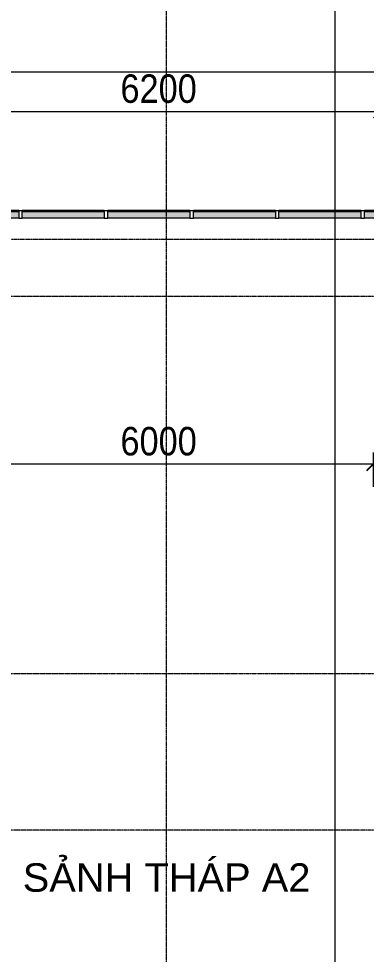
# Model space of a CAD drawing. Header units: millimetres. Extents: x 1591 to 239055, y -15958 to 83255.
# Drawn here: x 174357 to 179232, y 35296 to 48437 of the extents above; entities that cross this region are included whole.
import ezdxf

# ---------------------------------------------------------------- set-up
doc = ezdxf.new("R2010")
doc.units = ezdxf.units.MM
doc.linetypes.add('Dash Dot 3_16_', pattern=[7.9375, 4.7625, -1.5875, 0, -1.5875])
doc.linetypes.add('Grid Line', pattern=[22.225, 12.7, -3.175, 3.175, -3.175])
for name, color, linetype, lineweight in [('A-ANNO-DIMS', 211, 'Continuous', 9), ('A-ANNO-DIMS-160', 211, 'Continuous', 9), ('A-AREA-IDEN', 2, 'Continuous', 9), ('A-FLOR', 192, 'Continuous', 9), ('A-GLAZ-CURT', 52, 'Continuous', 9), ('A-GLAZ-CWMG', 51, 'Continuous', 9), ('A-GLAZ-CWMG-1', 51, 'Continuous', 18), ('G-ANNO-SYMB-1', 111, 'Dash Dot 3_16_', 18), ('M-EQPM', 50, 'Continuous', 9), ('S-GRID-1', 1, 'Grid Line', 9)]:
    doc.layers.add(name, color=color, linetype=linetype, lineweight=lineweight)
doc.styles.add('Arial_13', font='arial_0.ttf', dxfattribs={"height": 400})
doc.styles.add('UTM Avo', font='UTM Avo.ttf', dxfattribs={"width": 0.9, "height": 400})
doc.dimstyles.new('1_Dim_chi_tiet_2_5', dxfattribs={"dimscale": 304.8, "dimtxt": 399.720379, "dimasz": 0.629921, "dimexe": 0.524934, "dimexo": 0.0625, "dimgap": 0.052493, "dimtad": 1, "dimdec": 0, "dimrnd": 5, "dimzin": 0, "dimdsep": 46, "dimtxsty": 'UTM Avo', "dimblk1": 'OBLIQUE', "dimblk2": 'OBLIQUE', "dimsah": 1, "dimcen": 0.09, "dimdle": 0.524934, "dimazin": 0, "dimtfac": 1, "dimtdec": 4, "dimtix": 1, "dimtmove": 0, "dimatfit": 3, "dimfxl": 1.049869, "dimfxlon": 1, "dimtvp": 1, "dimtolj": 1, "dimtzin": 0, "dimarcsym": 2})

# ---------------------------------------------------------------- blocks, each defined once
blk = doc.blocks.new('TKTC_XREF_251221_MB TANG 2-7 - TKTC_XREF_251221_MB TANG 2-7-2039446-TKCS_MB TẦNG 6-8')
at = {"layer": 'M-EQPM'}
for p, q in [((44875, 28502), (44825, 28502)), ((46075, 28502), (46025, 28502)), ((47275, 28502), (47225, 28502)), ((48475, 28502), (48425, 28502)), ((49675, 28502), (49625, 28502))]:
    blk.add_line(p, q, dxfattribs=at)
blk = doc.blocks.new('System Panel - Glazed-1838995-TKCS_MB TẦNG 6-8')
at = {"layer": 'A-GLAZ-CURT'}
for p, q in [((575, 6), (-575, 6)), ((-575, 6), (-575, -6)), ((575, -6), (575, 6)), ((-575, -6), (575, -6))]:
    blk.add_line(p, q, dxfattribs=at)
blk = doc.blocks.new('Rectangular Mullion - 50 x 100mm-1838989-TKCS_MB TẦNG 6-8')
at = {"layer": 'A-GLAZ-CWMG'}
blk.add_hatch(color=256, dxfattribs=at).paths.add_polyline_path([(78478, 45637), (78478, 45731), (77328, 45731), (77328, 45637)])
blk.add_line((78478, 45637), (77328, 45637), dxfattribs=at)
blk = doc.blocks.new('System Panel - Glazed-1901962-TKCS_MB TẦNG 6-8')
at = {"layer": 'A-GLAZ-CURT'}
for p, q in [((125, 6), (-125, 6)), ((-125, 6), (-125, -6)), ((125, -6), (125, 6)), ((-125, -6), (125, -6))]:
    blk.add_line(p, q, dxfattribs=at)
blk = doc.blocks.new('Rectangular Mullion - 50 x 100mm-1901960-TKCS_MB TẦNG 6-8')
at = {"layer": 'A-GLAZ-CWMG'}
blk.add_hatch(color=256, dxfattribs=at).paths.add_polyline_path([(83518, 45637), (83578, 45637), (83578, 45731), (83328, 45731), (83328, 45637)])
blk.add_line((83578, 45637), (83328, 45637), dxfattribs=at)
blk = doc.blocks.new('Rectangular Mullion - 50 x 100mm-1838993-TKCS_MB TẦNG 6-8')
at = {"layer": 'A-GLAZ-CWMG-1'}
for p, q in [((-25, 100), (25, 100)), ((-25, 0), (-25, 100)), ((25, 0), (-25, 0)), ((25, 100), (25, 0))]:
    blk.add_line(p, q, dxfattribs=at)
blk = doc.blocks.new('DIMBLOCK45-TKCS_MB TẦNG 6-8')
at = {"layer": 'A-ANNO-DIMS-160'}
for p, q in [((173232, 47455), (173232, 46975)), ((173232, 47135), (173232, 47455)), ((179432, 47455), (179432, 46975)), ((179432, 47135), (179432, 47455)), ((173232, 47135), (179432, 47135))]:
    blk.add_line(p, q, dxfattribs=at)
at = {"layer": 'A-ANNO-DIMS-160', "lineweight": 25}
for p, q in [((173232, 47135), (173328, 47231)), ((179432, 47135), (179528, 47231)), ((173232, 47135), (173136, 47039)), ((179432, 47135), (179336, 47039))]:
    blk.add_line(p, q, dxfattribs=at)
at = {"layer": 'A-ANNO-DIMS-160', "color": 0, "insert": (175784, 47655), "char_height": 400, "width": 1314.64, "attachment_point": 1, "line_spacing_factor": 1.110334, "style": 'UTM Avo'}
blk.add_mtext('6200', dxfattribs=at)
blk = doc.blocks.new('_Oblique')
at = {"color": 0, "linetype": 'ByBlock', "lineweight": -2}
blk.add_line((-0.5, -0.5), (0.5, 0.5), dxfattribs=at)
blk = doc.blocks.new('DIMBLOCK66-TKCS_MB TẦNG 6-8')
at = {"layer": 'A-ANNO-DIMS-160'}
for p, q in [((173332, 41863), (173332, 42343)), ((179332, 41863), (179332, 42343)), ((173172, 42183), (179492, 42183)), ((173332, 42183), (173332, 41863)), ((179332, 42183), (179332, 41863))]:
    blk.add_line(p, q, dxfattribs=at)
at = {"layer": 'A-ANNO-DIMS-160', "lineweight": 25}
for p, q in [((173332, 42183), (173428, 42279)), ((179332, 42183), (179428, 42279)), ((173332, 42183), (173236, 42087)), ((179332, 42183), (179236, 42087))]:
    blk.add_line(p, q, dxfattribs=at)
at = {"layer": 'A-ANNO-DIMS-160', "color": 0, "insert": (175784, 42703), "char_height": 400, "width": 1314.64, "attachment_point": 1, "line_spacing_factor": 1.110334, "style": 'UTM Avo'}
blk.add_mtext('6000', dxfattribs=at)

msp = doc.modelspace()

# ---------------------------------------------------------------- linework, layer by layer
at = {"layer": 'A-FLOR'}
for p, q in [((174407.3, 45737.4), (174357.3, 45737.4)), ((175607.3, 45737.4), (175557.3, 45737.4)), ((176807.3, 45737.4), (176757.3, 45737.4)), ((178007.3, 45737.4), (177957.3, 45737.4)), ((179207.3, 45737.4), (179157.3, 45737.4))]:
    msp.add_line(p, q, dxfattribs=at)
at = {"layer": 'G-ANNO-SYMB-1'}
for p, q in [((178791, 82873.6), (178791, 13592.5)), ((124639, 47691.5), (229692.1, 47691.5))]:
    msp.add_line(p, q, dxfattribs=at)
at = {"layer": 'S-GRID-1'}
for p, q in [((176432.3, 19149.4), (176432.3, 77012.5)), ((221768.6, 45336.9), (132338.5, 45336.9)), ((223800.6, 44536.9), (130306.5, 44536.9)), ((223800.6, 39236.9), (130306.5, 39236.9)), ((223800.6, 37036.9), (130306.5, 37036.9))]:
    msp.add_line(p, q, dxfattribs=at)

# ---------------------------------------------------------------- block references
at = {"layer": 'A-GLAZ-CURT'}
for name, p in [('System Panel - Glazed-1838995-TKCS_MB TẦNG 6-8', (173782.3, 45737)), ('System Panel - Glazed-1838995-TKCS_MB TẦNG 6-8', (174982.3, 45737)), ('System Panel - Glazed-1838995-TKCS_MB TẦNG 6-8', (176182.3, 45737)), ('System Panel - Glazed-1838995-TKCS_MB TẦNG 6-8', (177382.3, 45737)), ('System Panel - Glazed-1838995-TKCS_MB TẦNG 6-8', (178582.3, 45737)), ('System Panel - Glazed-1901962-TKCS_MB TẦNG 6-8', (179332.3, 45737))]:
    msp.add_blockref(name, p, dxfattribs=at)
at = {"layer": 'A-GLAZ-CWMG', "extrusion": (0, 0, -1), "rotation": 180}
for p in [(-174382.3, 45737), (-175582.3, 45737), (-176782.3, 45737), (-177982.3, 45737), (-179182.3, 45737)]:
    msp.add_blockref('Rectangular Mullion - 50 x 100mm-1838993-TKCS_MB TẦNG 6-8', p, dxfattribs=at)
at = {"layer": 'A-GLAZ-CWMG'}
for name, p in [('Rectangular Mullion - 50 x 100mm-1838989-TKCS_MB TẦNG 6-8', (95879.7, 0)), ('Rectangular Mullion - 50 x 100mm-1838989-TKCS_MB TẦNG 6-8', (97079.7, 0)), ('Rectangular Mullion - 50 x 100mm-1838989-TKCS_MB TẦNG 6-8', (98279.7, 0)), ('Rectangular Mullion - 50 x 100mm-1838989-TKCS_MB TẦNG 6-8', (99479.7, 0)), ('Rectangular Mullion - 50 x 100mm-1838989-TKCS_MB TẦNG 6-8', (100679.7, 0)), ('Rectangular Mullion - 50 x 100mm-1901960-TKCS_MB TẦNG 6-8', (95879.7, 0))]:
    msp.add_blockref(name, p, dxfattribs=at)
at = {"layer": 'M-EQPM'}
msp.add_blockref('TKTC_XREF_251221_MB TANG 2-7 - TKTC_XREF_251221_MB TANG 2-7-2039446-TKCS_MB TẦNG 6-8', (129532.3, 17236.9), dxfattribs=at)

# ---------------------------------------------------------------- texts
at = {"layer": 'A-AREA-IDEN', "insert": (176431.4, 36168.2), "char_height": 400, "width": 4043.2, "attachment_point": 8, "line_spacing_factor": 0.936439, "style": 'Arial_13'}
msp.add_mtext('\\pt8,16,24,32,40,48,56,64,72,80,88,96,104,112,120,128,136,144,152,160,168,176,184,192,200,208,216,224,232,240,248,256;SẢNH THÁP A2', dxfattribs=at)

# ---------------------------------------------------------------- dimensions: what is measured, and where the dimension line sits
at = {"layer": 'A-ANNO-DIMS'}
for base, p1, p2, override, picture, middle in [((179432.3, 47134.9), (173232.3, 47454.9), (179432.3, 47454.9), {"dimpost": '<>', "dimfxl": 6200}, 'DIMBLOCK45-TKCS_MB TẦNG 6-8', (176332.3, 47357.9)), ((179332.3, 42183.2), (173332.3, 41863.2), (179332.3, 41863.2), {"dimpost": '<>', "dimfxl": 6000}, 'DIMBLOCK66-TKCS_MB TẦNG 6-8', (176332.3, 42406.2))]:
    dim = msp.add_linear_dim(base=base, p1=p1, p2=p2, dimstyle='1_Dim_chi_tiet_2_5', override=override, dxfattribs=at)
    dim.commit()
    dim.dimension.update_dxf_attribs({"geometry": picture, "text_midpoint": middle})

doc.saveas('drawing.dxf')
